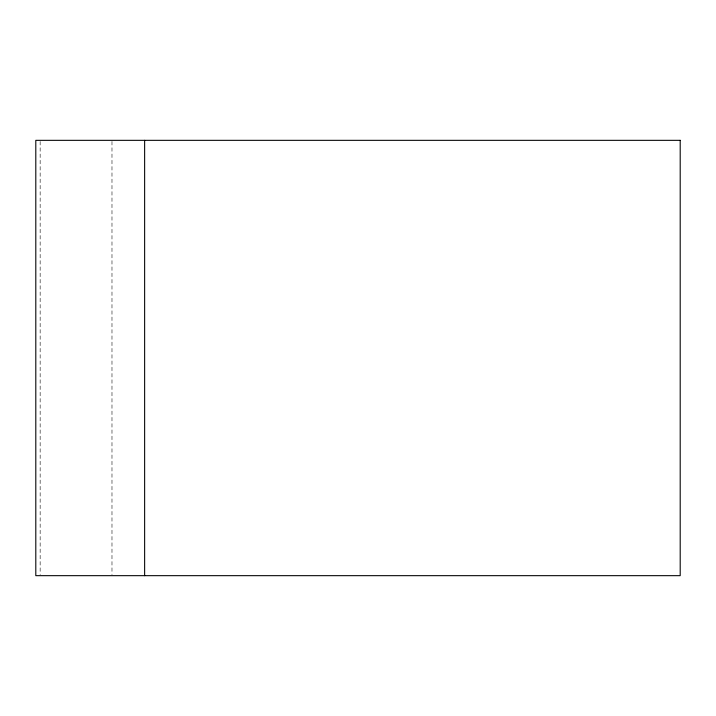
<?xml version="1.0" encoding="UTF-8"?>
<svg xmlns="http://www.w3.org/2000/svg" width="716" height="716" viewBox="0 0 716 716"><rect width="100%" height="100%" fill="white"/><g stroke="black" fill="none" stroke-linecap="round" stroke-linejoin="round"><path stroke-width="0.54" stroke-dasharray="3.58 2.69" d="M111.982 141.455L111.982 574.545M40.15 141.455L40.15 574.545"/><path stroke-width="1.07" d="M144.632 140.336L144.632 575.664M680.2 140.336L35.8 140.336L35.8 575.664L680.2 575.664L680.2 140.336"/></g></svg>
